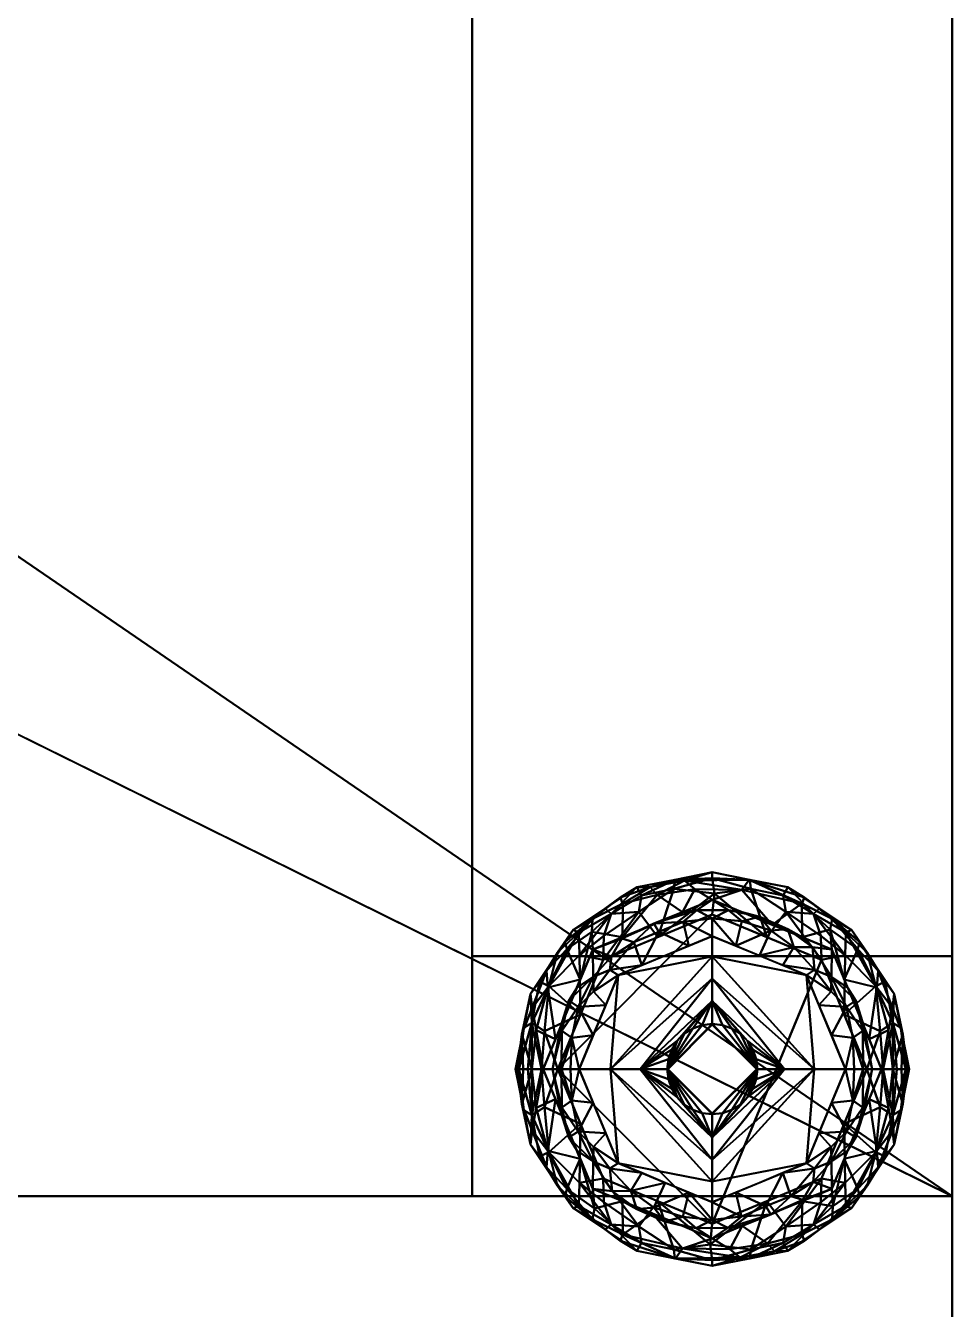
# Model space of a CAD drawing. Header units: millimetres. Extents: x -1050 to 750, y -1100 to 707.
# Drawn here: x 653.5 to 750, y -11.8 to 121.9 of the extents above; entities that cross this region are included whole.
import ezdxf

# ---------------------------------------------------------------- set-up
doc = ezdxf.new("R2010")
doc.units = ezdxf.units.MM
doc.layers.add('I-FURN', color=7, linetype='Continuous', lineweight=40)

msp = doc.modelspace()

# ---------------------------------------------------------------- meshes
at = {"layer": 'I-FURN', "color": 251, "true_color": 0x616164}
mesh = msp.add_polyface(dxfattribs=at)
corners = [(750, 700, 725), (-1050, 700, 725), (-1050, 0, 725), (750, 0, 725), (-3.98, 634.53, 725), (-3.98, 516.34, 725), (-294.98, 516.34, 725), (-294.98, 634.53, 725)]
mesh.append_faces([[corners[k] for k in face] for face in [(0, 4, 5, 3), (3, 5, 6, 2)]], dxfattribs={"vtx0": -1, "vtx2": -1, "color": 251})
mesh.append_faces([[corners[k] for k in face] for face in [(7, 4, 0, 1), (6, 7, 1, 2)]], dxfattribs={"vtx1": -1, "vtx3": -1, "color": 251})
mesh = msp.add_polyface(dxfattribs=at)
corners = [(750, 700, 700), (750, 0, 700), (-1050, 0, 700), (-1050, 700, 700), (-3.98, 634.53, 700), (-294.98, 634.53, 700), (-294.98, 516.34, 700), (-3.98, 516.34, 700)]
mesh.append_faces([[corners[k] for k in face] for face in [(7, 1, 6)]], dxfattribs={"vtx0": -1, "vtx1": -1, "color": 251})
mesh.append_faces([[corners[k] for k in face] for face in [(3, 5, 6), (5, 3, 0, 4)]], dxfattribs={"vtx0": -1, "vtx2": -1, "color": 251})
mesh.append_faces([[corners[k] for k in face] for face in [(6, 1, 2, 3)]], dxfattribs={"vtx0": -1, "vtx3": -1, "color": 251})
mesh.append_faces([[corners[k] for k in face] for face in [(7, 4, 0, 1)]], dxfattribs={"vtx1": -1, "vtx3": -1, "color": 251})
at = {"layer": 'I-FURN', "color": 250, "true_color": 0x161616}
mesh = msp.add_polyface(dxfattribs=at)
corners = [(700, 700, 700), (700, 700, 20.04), (700, 674.97, 20.04), (700, 674.97, 650), (700, 25, 650), (700, 25, 20.04), (700, 0, 20.04), (700, 0, 700)]
mesh.append_faces([[corners[k] for k in face] for face in [(3, 0, 1, 2)]], dxfattribs={"vtx0": -1, "color": 250})
mesh.append_faces([[corners[k] for k in face] for face in [(6, 7, 4, 5)]], dxfattribs={"vtx1": -1, "color": 250})
mesh.append_faces([[corners[k] for k in face] for face in [(7, 0, 3, 4)]], dxfattribs={"vtx1": -1, "vtx3": -1, "color": 250})
mesh = msp.add_polyface(dxfattribs=at)
corners = [(700, 700, 700), (700, 0, 700), (750, 0, 700), (750, 700, 700)]
mesh.append_faces([[corners[k] for k in face] for face in [(3, 0, 1, 2)]], dxfattribs={"color": 250})
at = {"layer": 'I-FURN', "color": 251, "true_color": 0x616164}
mesh = msp.add_polyface(dxfattribs=at)
corners = [(750, 700, 725), (750, 0, 725), (750, 0, 700), (750, 700, 700)]
mesh.append_faces([[corners[k] for k in face] for face in [(0, 1, 2, 3)]], dxfattribs={"color": 251})
at = {"layer": 'I-FURN', "color": 250, "true_color": 0x161616}
mesh = msp.add_polyface(dxfattribs=at)
corners = [(750, 700, 700), (750, 0, 700), (750, 0, 20.04), (750, 25, 20.04), (750, 25, 650), (750, 674.97, 650), (750, 674.97, 20.04), (750, 700, 20.04)]
mesh.append_faces([[corners[k] for k in face] for face in [(5, 0, 1, 4)]], dxfattribs={"vtx0": -1, "vtx2": -1, "color": 250})
mesh.append_faces([[corners[k] for k in face] for face in [(2, 3, 4, 1)]], dxfattribs={"vtx2": -1, "color": 250})
mesh.append_faces([[corners[k] for k in face] for face in [(5, 6, 7, 0)]], dxfattribs={"vtx3": -1, "color": 250})
mesh = msp.add_polyface(dxfattribs=at)
corners = [(700, 25, 650), (700, 674.97, 650), (750, 674.97, 650), (750, 25, 650)]
mesh.append_faces([[corners[k] for k in face] for face in [(0, 1, 2, 3)]], dxfattribs={"color": 250})
at = {"layer": 'I-FURN', "color": 250, "true_color": 0x3a3a3a}
mesh = msp.add_polyface(dxfattribs=at)
corners = [(742.62, 13.24, 8.53), (743.79, 13.24, 7.88), (744.71, 13.24, 6.92), (745.3, 13.24, 5.72), (745.5, 13.24, 4.4), (743.94, 21.08, 4.4), (739.5, 27.73, 4.4), (732.85, 32.18, 4.4), (725, 33.74, 4.4), (717.15, 32.18, 4.4), (710.5, 27.73, 4.4), (706.06, 21.08, 4.4), (704.5, 13.24, 4.4), (704.7, 13.24, 5.72), (705.29, 13.24, 6.92), (706.21, 13.24, 7.88), (707.38, 13.24, 8.53), (712.54, 25.7, 8.53), (725, 30.86, 8.53), (737.46, 25.7, 8.53), (740.04, 19.47, 8.53), (709.96, 19.47, 8.53), (743.77, 19.62, 6.74), (706.23, 19.62, 6.74), (744.65, 17.53, 4.4), (705.35, 17.53, 4.4), (744.85, 16.89, 6.03), (705.15, 16.89, 6.03), (740.14, 25.72, 7.04), (709.86, 25.72, 7.04), (743.35, 17.28, 7.88), (742.14, 21.75, 7.59), (706.65, 17.28, 7.88), (707.86, 21.75, 7.59), (734.32, 30.47, 7.08), (715.68, 30.47, 7.08), (742.26, 23.46, 6.33), (707.74, 23.46, 6.33), (740.34, 26.51, 5.75), (736.17, 29.96, 4.4), (737.49, 28.88, 6.39), (741.72, 24.41, 4.4), (737.27, 27.77, 7.69), (709.66, 26.51, 5.75), (713.83, 29.96, 4.4), (712.51, 28.88, 6.39), (708.28, 24.41, 4.4), (712.44, 27.53, 7.69), (711.25, 22.58, 8.53), (734.61, 31.12, 5.72), (728.84, 32.94, 6.29), (722.09, 32.87, 6.71), (715.39, 31.12, 5.72), (721.08, 32.96, 4.4), (718.52, 32.2, 6.35), (731.23, 28.28, 8.53), (734.35, 26.99, 8.53), (718.77, 28.28, 8.53), (719.26, 31.38, 7.68), (715.65, 26.99, 8.53), (723.17, 31.99, 7.84), (728.09, 31.9, 7.78), (721.88, 29.57, 8.53), (741.33, 16.35, 8.53), (708.67, 16.35, 8.53), (738.75, 22.58, 8.53), (728.92, 32.96, 4.4), (728.12, 29.57, 8.53)]
mesh.append_faces([[corners[k] for k in face] for face in [(15, 27, 14), (3, 26, 2), (2, 26, 1), (1, 30, 0), (5, 26, 24), (17, 47, 48), (9, 54, 53), (41, 36, 5), (10, 45, 44), (44, 52, 9), (56, 34, 55)]], dxfattribs={"vtx0": -1, "vtx1": -1, "color": 250})
mesh.append_faces([[corners[k] for k in face] for face in [(22, 26, 5), (33, 23, 32), (22, 30, 1), (42, 28, 40), (3, 24, 26), (36, 38, 28), (25, 13, 27), (28, 31, 36), (22, 1, 26), (28, 38, 40), (31, 30, 22), (50, 34, 49), (11, 27, 23), (47, 45, 29), (42, 65, 28), (23, 33, 37), (43, 29, 45), (15, 23, 27), (22, 36, 31), (43, 46, 37), (32, 23, 15), (31, 63, 30), (35, 45, 47), (33, 29, 37), (33, 32, 64), (29, 48, 47), (7, 50, 49), (61, 50, 51), (51, 50, 8), (22, 5, 36), (36, 41, 38), (43, 37, 29), (11, 23, 37), (58, 51, 54), (34, 42, 40), (6, 40, 38), (34, 40, 49), (44, 45, 52), (52, 45, 35), (43, 45, 10), (33, 48, 29), (58, 60, 51), (39, 49, 40), (54, 9, 52), (61, 51, 60), (35, 58, 54), (34, 56, 42), (54, 52, 35), (53, 54, 51), (61, 34, 50), (35, 47, 59), (58, 62, 60), (58, 35, 59), (60, 18, 61), (34, 61, 55), (65, 31, 28)]], dxfattribs={"vtx0": -1, "vtx1": -1, "vtx2": -1, "color": 250})
mesh.append_faces([[corners[k] for k in face] for face in [(40, 6, 39), (27, 13, 14), (32, 15, 16), (32, 16, 64), (49, 39, 7), (43, 10, 46), (51, 8, 53), (47, 17, 59)]], dxfattribs={"vtx0": -1, "vtx2": -1, "color": 250})
mesh.append_faces([[corners[k] for k in face] for face in [(31, 65, 20, 63), (33, 64, 21, 48), (58, 59, 57, 62), (50, 7, 66, 8), (61, 18, 67, 55)]], dxfattribs={"vtx0": -1, "vtx3": -1, "color": 250})
mesh.append_faces([[corners[k] for k in face] for face in [(11, 25, 27), (41, 6, 38), (19, 65, 42), (46, 11, 37), (56, 19, 42), (62, 18, 60), (63, 0, 30)]], dxfattribs={"vtx1": -1, "vtx2": -1, "color": 250})
mesh.append_faces([[corners[k] for k in face] for face in [(3, 4, 24), (25, 12, 13)]], dxfattribs={"vtx2": -1, "color": 250})
mesh = msp.add_polyface(dxfattribs=at)
corners = [(745.5, 13.24, 4.4), (745.17, 13.24, 2.72), (744.21, 13.24, 1.29), (742.78, 13.24, 0.33), (741.1, 13.24), (736.38, 24.62), (725, 29.34), (713.62, 24.62), (708.9, 13.24), (707.22, 13.24, 0.33), (705.79, 13.24, 1.29), (704.83, 13.24, 2.72), (704.5, 13.24, 4.4), (706.06, 21.08, 4.4), (710.5, 27.73, 4.4), (717.15, 32.18, 4.4), (725, 33.74, 4.4), (732.85, 32.18, 4.4), (739.5, 27.73, 4.4), (743.94, 21.08, 4.4), (742.03, 21.88, 1.18), (707.97, 21.88, 1.18), (744.65, 17.53, 4.4), (705.35, 17.53, 4.4), (743.79, 18.05, 1.49), (706.21, 18.05, 1.49), (729, 32.03, 1.29), (721, 32.03, 1.29), (735.55, 29.41, 1.39), (714.45, 29.41, 1.39), (742.49, 17.19, 0.4), (738.74, 18.93), (707.51, 17.19, 0.4), (711.26, 18.93), (738.85, 25.09, 0.55), (738.9, 27.47, 2.18), (741.72, 24.41, 4.4), (743, 22.36, 2.74), (736.17, 29.96, 4.4), (741.13, 25.39, 2.79), (711.15, 25.09, 0.55), (711.1, 27.47, 2.18), (708.28, 24.41, 4.4), (707, 22.36, 2.74), (713.83, 29.96, 4.4), (708.87, 25.39, 2.79), (730.69, 26.98), (719.31, 26.98), (728.92, 32.96, 4.4), (721.08, 32.96, 4.4), (725, 33.12, 2.16), (725.22, 31.52, 0.58), (736.3, 27.11, 0.38), (732.67, 29.63, 0.48), (732.39, 31.33, 1.66), (713.7, 27.11, 0.38), (717.33, 29.63, 0.48), (717.61, 31.33, 1.66)]
mesh.append_faces([[corners[k] for k in face] for face in [(4, 30, 3), (17, 54, 48), (22, 24, 19), (13, 25, 23), (48, 50, 16), (33, 40, 7), (19, 37, 36), (38, 28, 17), (14, 45, 42), (6, 51, 46), (16, 50, 49), (49, 57, 15)]], dxfattribs={"vtx0": -1, "vtx1": -1, "color": 250})
mesh.append_faces([[corners[k] for k in face] for face in [(28, 34, 52), (30, 24, 3), (35, 34, 28), (41, 44, 29), (25, 21, 32), (24, 22, 1), (31, 20, 30), (45, 21, 43), (51, 47, 27), (52, 53, 28), (20, 24, 30), (57, 49, 27), (28, 38, 35), (21, 33, 32), (45, 43, 42), (23, 25, 11), (41, 29, 40), (51, 50, 26), (9, 25, 32), (51, 27, 50), (24, 20, 37), (7, 55, 56), (35, 20, 34), (28, 53, 54), (55, 7, 40), (20, 31, 34), (20, 39, 37), (36, 37, 39), (24, 37, 19), (39, 20, 35), (18, 39, 35), (33, 21, 40), (21, 41, 40), (43, 25, 13), (41, 45, 14), (25, 43, 21), (21, 45, 41), (5, 53, 52), (50, 48, 26), (27, 56, 57), (49, 50, 27), (46, 51, 26), (34, 5, 52), (46, 26, 53), (54, 53, 26), (48, 54, 26), (17, 28, 54), (40, 29, 55), (55, 29, 56), (57, 56, 29), (27, 47, 56), (29, 15, 57)]], dxfattribs={"vtx0": -1, "vtx1": -1, "vtx2": -1, "color": 250})
mesh.append_faces([[corners[k] for k in face] for face in [(24, 1, 2), (24, 2, 3), (25, 9, 10), (56, 47, 7), (32, 8, 9), (25, 10, 11), (30, 4, 31), (34, 31, 5), (43, 13, 42), (41, 14, 44), (51, 6, 47), (53, 5, 46)]], dxfattribs={"vtx0": -1, "vtx2": -1, "color": 250})
mesh.append_faces([[corners[k] for k in face] for face in [(0, 1, 22)]], dxfattribs={"vtx1": -1, "color": 250})
mesh.append_faces([[corners[k] for k in face] for face in [(18, 36, 39), (33, 8, 32), (38, 18, 35), (44, 15, 29)]], dxfattribs={"vtx1": -1, "vtx2": -1, "color": 250})
mesh.append_faces([[corners[k] for k in face] for face in [(11, 12, 23)]], dxfattribs={"vtx2": -1, "color": 250})
mesh = msp.add_polyface(dxfattribs=at)
corners = [(725, 27.1, 10.38), (734.8, 23.04, 10.38), (738.86, 13.24, 10.38), (739.77, 13.24, 9.85), (740.7, 13.24, 9.36), (741.65, 13.24, 8.92), (742.62, 13.24, 8.53), (737.46, 25.7, 8.53), (725, 30.86, 8.53), (712.54, 25.7, 8.53), (707.38, 13.24, 8.53), (708.35, 13.24, 8.92), (709.3, 13.24, 9.36), (710.23, 13.24, 9.85), (711.14, 13.24, 10.38), (715.2, 23.04, 10.38), (737.41, 16.76, 10.38), (712.59, 16.76, 10.38), (740.77, 17.72, 8.53), (709.23, 17.72, 8.53), (740.67, 17.22, 9.13), (709.33, 17.22, 9.13), (739.12, 21.71, 8.53), (737.4, 22.86, 9.36), (729.9, 25.07, 10.38), (731.23, 28.28, 8.53), (710.88, 21.71, 8.53), (712.6, 22.86, 9.36), (720.1, 25.07, 10.38), (718.77, 28.28, 8.53), (728.06, 28.63, 9.36), (721.95, 28.58, 9.38), (716.82, 26.45, 9.44), (733.48, 25.93, 9.58), (739.62, 16.5, 9.73), (736.1, 19.9, 10.38), (738.99, 19.73, 9.49), (739.95, 20.38, 8.95), (737.39, 21.33, 9.83), (735.66, 23.59, 9.8), (710.38, 16.5, 9.73), (713.9, 19.9, 10.38), (711.01, 19.73, 9.49), (710.05, 20.38, 8.95), (712.61, 21.33, 9.83), (714.34, 23.59, 9.8), (714.49, 24.97, 9.33), (715.65, 26.99, 8.53), (715.58, 26.85, 8.96), (718.89, 28.39, 9.05), (721.88, 29.57, 8.53), (723.37, 29.78, 8.93), (726.7, 29.81, 8.91), (729.95, 29.11, 8.93), (734.35, 26.99, 8.53), (735.42, 25.93, 9.01), (731.09, 27.66, 9.38), (728.12, 29.57, 8.53), (725, 28.93, 9.36), (732.88, 27.81, 8.95), (719.42, 27.52, 9.54), (727.45, 26.09, 10.38), (722.55, 26.09, 10.38), (717.65, 24.06, 10.38), (732.35, 24.06, 10.38)]
mesh.append_faces([[corners[k] for k in face] for face in [(16, 36, 35), (12, 21, 11), (22, 37, 18), (35, 38, 1), (13, 40, 12), (63, 45, 15), (1, 39, 64)]], dxfattribs={"vtx0": -1, "vtx1": -1, "color": 250})
mesh.append_faces([[corners[k] for k in face] for face in [(40, 42, 21), (18, 20, 5), (27, 43, 42), (34, 20, 36), (20, 18, 37), (39, 38, 23), (52, 58, 30), (20, 37, 36), (44, 15, 45), (31, 0, 58), (21, 19, 11), (40, 21, 12), (23, 55, 39), (33, 64, 39), (49, 31, 51), (48, 32, 49), (32, 60, 49), (50, 49, 51), (32, 46, 45), (52, 30, 53), (36, 23, 38), (20, 34, 4), (16, 34, 36), (39, 1, 38), (22, 23, 37), (36, 37, 23), (38, 35, 36), (33, 39, 55), (21, 42, 43), (17, 42, 40), (27, 42, 44), (21, 43, 19), (26, 43, 27), (45, 27, 44), (44, 42, 41), (27, 45, 46), (63, 32, 45), (46, 9, 27), (60, 31, 49), (32, 48, 46), (46, 48, 9), (49, 29, 48), (8, 51, 52), (51, 31, 58), (52, 53, 57), (53, 30, 56), (55, 59, 33), (7, 55, 23), (59, 56, 33), (59, 53, 56), (33, 56, 24), (51, 58, 52), (30, 61, 56), (53, 59, 25), (59, 55, 54), (30, 58, 61), (31, 60, 62), (32, 63, 60)]], dxfattribs={"vtx0": -1, "vtx1": -1, "vtx2": -1, "color": 250})
mesh.append_faces([[corners[k] for k in face] for face in [(27, 9, 26), (34, 16, 2), (34, 2, 3), (58, 0, 61), (43, 26, 19), (42, 17, 41), (23, 22, 7), (59, 54, 25), (56, 61, 24), (44, 41, 15), (51, 8, 50), (55, 7, 54), (33, 24, 64)]], dxfattribs={"vtx0": -1, "vtx2": -1, "color": 250})
mesh.append_faces([[corners[k] for k in face] for face in [(6, 18, 5)]], dxfattribs={"vtx1": -1, "color": 250})
mesh.append_faces([[corners[k] for k in face] for face in [(4, 5, 20), (3, 4, 34), (14, 17, 40), (13, 14, 40), (47, 9, 48, 29), (28, 62, 60, 63), (50, 29, 49), (25, 57, 53), (57, 8, 52), (62, 0, 31)]], dxfattribs={"vtx1": -1, "vtx2": -1, "color": 250})
mesh.append_faces([[corners[k] for k in face] for face in [(19, 10, 11)]], dxfattribs={"vtx2": -1, "color": 250})
mesh = msp.add_polyface(dxfattribs=at)
corners = [(708.9, 13.24), (713.62, 24.62), (725, 29.34), (736.38, 24.62), (741.1, 13.24), (736.38, 1.85), (725, -2.86), (713.62, 1.85)]
mesh.append_faces([[corners[k] for k in face] for face in [(6, 3, 4, 5), (0, 6, 7)]], dxfattribs={"vtx0": -1, "color": 250})
mesh.append_faces([[corners[k] for k in face] for face in [(1, 2, 0)]], dxfattribs={"vtx1": -1, "color": 250})
mesh.append_faces([[corners[k] for k in face] for face in [(2, 3, 6, 0)]], dxfattribs={"vtx1": -1, "vtx2": -1, "vtx3": -1, "color": 250})
mesh = msp.add_polyface(dxfattribs=at)
corners = [(725, -0.63, 10.38), (725, 1.53, 11.61), (725, 3.78, 12.62), (725, 6.13, 13.41), (725, 8.54, 13.97), (723.95, 8.66, 13.97), (722.96, 9, 13.97), (722.07, 9.56, 13.97), (721.33, 10.31, 13.97), (720.77, 11.2, 13.97), (720.42, 12.19, 13.97), (720.3, 13.24, 13.97), (720.42, 14.28, 13.97), (720.77, 15.28, 13.97), (721.33, 16.17, 13.97), (722.07, 16.91, 13.97), (722.96, 17.47, 13.97), (723.95, 17.82, 13.97), (725, 17.94, 13.97), (725, 20.35, 13.41), (725, 22.69, 12.62), (725, 24.95, 11.61), (725, 27.1, 10.38), (715.2, 23.04, 10.38), (711.14, 13.24, 10.38), (715.2, 3.43, 10.38), (714.4, 13.24, 12.14), (717.48, 13.24, 13.29)]
mesh.append_faces([[corners[k] for k in face] for face in [(23, 21, 22), (1, 25, 0)]], dxfattribs={"vtx0": -1, "color": 250})
mesh.append_faces([[corners[k] for k in face] for face in [(21, 26, 20), (24, 26, 23), (20, 27, 19), (14, 27, 13), (2, 26, 1), (16, 19, 15), (12, 27, 11), (10, 27, 9), (9, 27, 8), (6, 3, 5), (8, 3, 7)]], dxfattribs={"vtx0": -1, "vtx1": -1, "color": 250})
mesh.append_faces([[corners[k] for k in face] for face in [(27, 20, 26), (26, 21, 23), (2, 27, 26), (19, 27, 14), (3, 8, 27), (25, 1, 26)]], dxfattribs={"vtx0": -1, "vtx1": -1, "vtx2": -1, "color": 250})
mesh.append_faces([[corners[k] for k in face] for face in [(27, 2, 3), (27, 10, 11)]], dxfattribs={"vtx0": -1, "vtx2": -1, "color": 250})
mesh.append_faces([[corners[k] for k in face] for face in [(4, 5, 3)]], dxfattribs={"vtx1": -1, "color": 250})
mesh.append_faces([[corners[k] for k in face] for face in [(12, 13, 27), (16, 17, 19), (14, 15, 19), (24, 25, 26), (6, 7, 3)]], dxfattribs={"vtx1": -1, "vtx2": -1, "color": 250})
mesh.append_faces([[corners[k] for k in face] for face in [(17, 18, 19)]], dxfattribs={"vtx2": -1, "color": 250})
mesh = msp.add_polyface(dxfattribs=at)
corners = [(725, 8.54, 13.97), (725, 6.13, 13.41), (725, 3.78, 12.62), (725, 1.53, 11.61), (725, -0.63, 10.38), (734.8, 3.43, 10.38), (738.86, 13.24, 10.38), (734.8, 23.04, 10.38), (725, 27.1, 10.38), (725, 24.95, 11.61), (725, 22.69, 12.62), (725, 20.35, 13.41), (725, 17.94, 13.97), (726.05, 17.82, 13.97), (727.04, 17.47, 13.97), (727.93, 16.91, 13.97), (728.67, 16.17, 13.97), (729.23, 15.28, 13.97), (729.58, 14.28, 13.97), (729.7, 13.24, 13.97), (729.58, 12.19, 13.97), (729.23, 11.2, 13.97), (728.67, 10.31, 13.97), (727.93, 9.56, 13.97), (727.04, 9, 13.97), (726.05, 8.66, 13.97), (735.6, 13.24, 12.14), (732.52, 13.24, 13.29)]
mesh.append_faces([[corners[k] for k in face] for face in [(5, 3, 4), (9, 7, 8)]], dxfattribs={"vtx0": -1, "color": 250})
mesh.append_faces([[corners[k] for k in face] for face in [(20, 27, 19), (3, 26, 2), (6, 26, 5), (22, 27, 21), (24, 1, 23), (18, 27, 17), (17, 27, 16), (2, 27, 1), (14, 11, 13), (16, 11, 15), (7, 26, 6)]], dxfattribs={"vtx0": -1, "vtx1": -1, "color": 250})
mesh.append_faces([[corners[k] for k in face] for face in [(26, 27, 2), (22, 1, 27), (26, 7, 9), (11, 16, 27), (10, 27, 26), (3, 5, 26)]], dxfattribs={"vtx0": -1, "vtx1": -1, "vtx2": -1, "color": 250})
mesh.append_faces([[corners[k] for k in face] for face in [(27, 18, 19), (27, 10, 11)]], dxfattribs={"vtx0": -1, "vtx2": -1, "color": 250})
mesh.append_faces([[corners[k] for k in face] for face in [(12, 13, 11)]], dxfattribs={"vtx1": -1, "color": 250})
mesh.append_faces([[corners[k] for k in face] for face in [(20, 21, 27), (24, 25, 1), (22, 23, 1), (9, 10, 26), (14, 15, 11)]], dxfattribs={"vtx1": -1, "vtx2": -1, "color": 250})
mesh.append_faces([[corners[k] for k in face] for face in [(25, 0, 1)]], dxfattribs={"vtx2": -1, "color": 250})
at = {"layer": 'I-FURN', "color": 250, "true_color": 0x161616}
mesh = msp.add_polyface(dxfattribs=at)
corners = [(700, 25, 20.04), (700, 25, 650), (750, 25, 650), (750, 25, 20.04)]
mesh.append_faces([[corners[k] for k in face] for face in [(0, 1, 2, 3)]], dxfattribs={"color": 250})
mesh = msp.add_polyface(dxfattribs=at)
corners = [(700, 0, 20.04), (700, 25, 20.04), (750, 25, 20.04), (750, 0, 20.04)]
mesh.append_faces([[corners[k] for k in face] for face in [(3, 0, 1, 2)]], dxfattribs={"color": 250})
at = {"layer": 'I-FURN', "color": 250, "true_color": 0x3a3a3a}
mesh = msp.add_polyface(dxfattribs=at)
corners = [(720.3, 13.24, 13.97), (720.3, 13.24, 15.48), (720.3, 13.24, 16.99), (720.3, 13.24, 18.49), (720.3, 13.24, 20), (725, 17.94, 20), (729.7, 13.24, 20), (729.7, 13.24, 18.49), (729.7, 13.24, 16.99), (729.7, 13.24, 15.48), (729.7, 13.24, 13.97), (729.58, 14.28, 13.97), (729.23, 15.28, 13.97), (728.67, 16.17, 13.97), (727.93, 16.91, 13.97), (727.04, 17.47, 13.97), (726.05, 17.82, 13.97), (725, 17.94, 13.97), (723.95, 17.82, 13.97), (722.96, 17.47, 13.97), (722.07, 16.91, 13.97), (721.33, 16.17, 13.97), (720.77, 15.28, 13.97), (720.42, 14.28, 13.97)]
mesh.append_faces([[corners[k] for k in face] for face in [(2, 19, 1), (16, 8, 15)]], dxfattribs={"vtx0": -1, "vtx1": -1, "color": 250})
mesh.append_faces([[corners[k] for k in face] for face in [(2, 5, 17), (8, 17, 5)]], dxfattribs={"vtx0": -1, "vtx1": -1, "vtx2": -1, "color": 250})
mesh.append_faces([[corners[k] for k in face] for face in [(2, 17, 18), (1, 21, 22), (1, 19, 20), (2, 18, 19), (15, 8, 9), (9, 13, 14), (9, 11, 12)]], dxfattribs={"vtx0": -1, "vtx2": -1, "color": 250})
mesh.append_faces([[corners[k] for k in face] for face in [(0, 1, 23)]], dxfattribs={"vtx1": -1, "color": 250})
mesh.append_faces([[corners[k] for k in face] for face in [(22, 23, 1), (20, 21, 1), (16, 17, 8), (14, 15, 9), (12, 13, 9)]], dxfattribs={"vtx1": -1, "vtx2": -1, "color": 250})
mesh.append_faces([[corners[k] for k in face] for face in [(3, 4, 5, 2), (9, 10, 11)]], dxfattribs={"vtx2": -1, "color": 250})
mesh.append_faces([[corners[k] for k in face] for face in [(5, 6, 7, 8)]], dxfattribs={"vtx3": -1, "color": 250})
mesh = msp.add_polyface(dxfattribs=at)
corners = [(720.4, 13.24, 20), (720.4, 13.24, 23.75), (720.4, 13.24, 27.5), (720.4, 13.24, 31.25), (720.4, 13.24, 35), (725, 17.84, 35), (729.6, 13.24, 35), (729.6, 13.24, 31.25), (729.6, 13.24, 27.5), (729.6, 13.24, 23.75), (729.6, 13.24, 20), (725, 17.84, 20)]
mesh.append_faces([[corners[k] for k in face] for face in [(7, 5, 6)]], dxfattribs={"vtx0": -1, "color": 250})
mesh.append_faces([[corners[k] for k in face] for face in [(11, 2, 5), (8, 11, 5, 7)]], dxfattribs={"vtx0": -1, "vtx1": -1, "vtx2": -1, "color": 250})
mesh.append_faces([[corners[k] for k in face] for face in [(1, 2, 11, 0)]], dxfattribs={"vtx1": -1, "color": 250})
mesh.append_faces([[corners[k] for k in face] for face in [(3, 4, 5, 2), (9, 10, 11, 8)]], dxfattribs={"vtx2": -1, "color": 250})
mesh = msp.add_polyface(dxfattribs=at)
corners = [(720.4, 13.24, 35), (725, 8.64, 35), (729.6, 13.24, 35), (725, 17.84, 35)]
mesh.append_faces([[corners[k] for k in face] for face in [(2, 3, 0, 1)]], dxfattribs={"color": 250})
mesh = msp.add_polyface(dxfattribs=at)
corners = [(708.9, 13.24), (713.62, 1.85), (725, -2.86), (736.38, 1.85), (741.1, 13.24), (742.78, 13.24, 0.33), (744.21, 13.24, 1.29), (745.17, 13.24, 2.72), (745.5, 13.24, 4.4), (743.94, 5.39, 4.4), (739.5, -1.26, 4.4), (732.85, -5.7, 4.4), (725, -7.26, 4.4), (717.15, -5.7, 4.4), (710.5, -1.26, 4.4), (706.06, 5.39, 4.4), (704.5, 13.24, 4.4), (704.83, 13.24, 2.72), (705.79, 13.24, 1.29), (707.22, 13.24, 0.33), (707.97, 4.6, 1.18), (742.03, 4.6, 1.18), (705.35, 8.95, 4.4), (744.65, 8.95, 4.4), (706.21, 8.43, 1.49), (743.79, 8.43, 1.49), (721, -5.55, 1.29), (729, -5.55, 1.29), (714.45, -2.93, 1.39), (735.55, -2.93, 1.39), (707.51, 9.29, 0.4), (711.26, 7.55), (742.49, 9.29, 0.4), (738.74, 7.55), (711.15, 1.38, 0.55), (711.1, -1, 2.18), (708.28, 2.07, 4.4), (707, 4.12, 2.74), (713.83, -3.48, 4.4), (708.87, 1.08, 2.79), (738.85, 1.38, 0.55), (738.9, -1, 2.18), (741.72, 2.07, 4.4), (743, 4.12, 2.74), (736.17, -3.48, 4.4), (741.13, 1.08, 2.79), (719.31, -0.5), (730.69, -0.5), (721.08, -6.48, 4.4), (728.92, -6.48, 4.4), (725, -6.65, 2.16), (724.78, -5.04, 0.58), (713.7, -0.63, 0.38), (717.33, -3.16, 0.48), (717.61, -4.86, 1.66), (736.3, -0.63, 0.38), (732.67, -3.16, 0.48), (732.39, -4.86, 1.66)]
mesh.append_faces([[corners[k] for k in face] for face in [(22, 24, 15), (48, 50, 12), (0, 30, 19), (3, 56, 47), (33, 40, 3), (15, 37, 36), (38, 28, 13), (10, 45, 42), (2, 51, 46), (12, 50, 49), (49, 57, 11)]], dxfattribs={"vtx0": -1, "vtx1": -1, "color": 250})
mesh.append_faces([[corners[k] for k in face] for face in [(41, 44, 29), (25, 21, 32), (45, 43, 42), (19, 30, 24), (35, 34, 28), (50, 51, 27), (24, 22, 17), (20, 24, 30), (41, 29, 40), (24, 20, 37), (51, 47, 27), (28, 34, 52), (21, 33, 32), (25, 7, 23), (55, 56, 3), (27, 49, 50), (28, 38, 35), (31, 20, 30), (57, 49, 27), (32, 5, 25), (45, 21, 43), (52, 53, 28), (35, 20, 34), (54, 28, 53), (55, 3, 40), (20, 31, 34), (20, 39, 37), (36, 37, 39), (24, 37, 15), (39, 20, 35), (14, 39, 35), (33, 21, 40), (21, 41, 40), (43, 25, 9), (41, 45, 10), (25, 43, 21), (21, 45, 41), (1, 53, 52), (50, 48, 26), (27, 56, 57), (51, 50, 26), (46, 51, 26), (34, 1, 52), (46, 26, 53), (54, 53, 26), (48, 54, 26), (13, 28, 54), (40, 29, 55), (55, 29, 56), (57, 56, 29), (27, 47, 56), (29, 11, 57)]], dxfattribs={"vtx0": -1, "vtx1": -1, "vtx2": -1, "color": 250})
mesh.append_faces([[corners[k] for k in face] for face in [(24, 17, 18), (25, 6, 7), (54, 48, 13), (24, 18, 19), (25, 23, 9), (30, 0, 31), (34, 31, 1), (43, 9, 42), (41, 10, 44), (51, 2, 47), (53, 1, 46)]], dxfattribs={"vtx0": -1, "vtx2": -1, "color": 250})
mesh.append_faces([[corners[k] for k in face] for face in [(5, 6, 25), (4, 5, 32), (14, 36, 39), (33, 4, 32), (38, 14, 35), (44, 11, 29)]], dxfattribs={"vtx1": -1, "vtx2": -1, "color": 250})
mesh.append_faces([[corners[k] for k in face] for face in [(7, 8, 23), (22, 16, 17)]], dxfattribs={"vtx2": -1, "color": 250})
mesh = msp.add_polyface(dxfattribs=at)
corners = [(704.5, 13.24, 4.4), (706.06, 5.39, 4.4), (710.5, -1.26, 4.4), (717.15, -5.7, 4.4), (725, -7.26, 4.4), (732.85, -5.7, 4.4), (739.5, -1.26, 4.4), (743.94, 5.39, 4.4), (745.5, 13.24, 4.4), (745.3, 13.24, 5.72), (744.71, 13.24, 6.92), (743.79, 13.24, 7.88), (742.62, 13.24, 8.53), (737.46, 0.78, 8.53), (725, -4.39, 8.53), (712.54, 0.78, 8.53), (707.38, 13.24, 8.53), (706.21, 13.24, 7.88), (705.29, 13.24, 6.92), (704.7, 13.24, 5.72), (709.96, 7.01, 8.53), (740.04, 7.01, 8.53), (706.23, 6.85, 6.74), (743.77, 6.85, 6.74), (705.35, 8.95, 4.4), (744.65, 8.95, 4.4), (705.15, 9.58, 6.03), (744.85, 9.58, 6.03), (709.86, 0.76, 7.04), (740.14, 0.76, 7.04), (706.65, 9.2, 7.88), (707.86, 4.72, 7.59), (743.35, 9.2, 7.88), (742.14, 4.72, 7.59), (715.68, -3.99, 7.08), (734.32, -3.99, 7.08), (707.74, 3.01, 6.33), (742.26, 3.01, 6.33), (709.66, -0.04, 5.75), (713.83, -3.48, 4.4), (712.51, -2.41, 6.39), (708.28, 2.07, 4.4), (712.73, -1.29, 7.69), (740.34, -0.04, 5.75), (736.17, -3.48, 4.4), (737.49, -2.41, 6.39), (741.72, 2.07, 4.4), (737.56, -1.05, 7.69), (738.75, 3.89, 8.53), (715.39, -4.64, 5.72), (721.16, -6.47, 6.29), (727.91, -6.39, 6.71), (734.61, -4.64, 5.72), (728.92, -6.48, 4.4), (731.48, -5.73, 6.35), (718.77, -1.81, 8.53), (715.65, -0.52, 8.53), (731.23, -1.81, 8.53), (730.74, -4.91, 7.68), (734.35, -0.52, 8.53), (726.83, -5.52, 7.84), (721.91, -5.43, 7.78), (728.12, -3.1, 8.53), (708.67, 10.12, 8.53), (741.33, 10.12, 8.53), (711.25, 3.89, 8.53), (721.08, -6.48, 4.4), (721.88, -3.1, 8.53)]
mesh.append_faces([[corners[k] for k in face] for face in [(17, 30, 16), (11, 27, 10), (1, 26, 24), (19, 26, 18), (5, 54, 53), (41, 36, 1), (6, 45, 44), (44, 52, 5), (56, 34, 55)]], dxfattribs={"vtx0": -1, "vtx1": -1, "color": 250})
mesh.append_faces([[corners[k] for k in face] for face in [(7, 27, 23), (22, 26, 1), (19, 24, 26), (31, 30, 22), (28, 31, 36), (28, 40, 42), (28, 38, 40), (50, 34, 49), (25, 9, 27), (29, 45, 43), (37, 23, 33), (22, 30, 17), (33, 23, 32), (29, 47, 45), (36, 38, 28), (22, 17, 26), (27, 11, 23), (11, 32, 23), (31, 63, 30), (22, 36, 31), (43, 46, 37), (42, 65, 28), (35, 45, 47), (33, 29, 37), (33, 32, 64), (29, 48, 47), (3, 50, 49), (61, 50, 51), (51, 50, 4), (22, 1, 36), (36, 41, 38), (43, 37, 29), (7, 23, 37), (58, 51, 54), (34, 42, 40), (2, 40, 38), (34, 40, 49), (44, 45, 52), (52, 45, 35), (43, 45, 6), (33, 48, 29), (58, 60, 51), (39, 49, 40), (54, 5, 52), (61, 51, 60), (35, 58, 54), (34, 56, 42), (54, 52, 35), (53, 54, 51), (61, 34, 50), (35, 47, 59), (58, 62, 60), (58, 35, 59), (60, 14, 61), (34, 61, 55), (65, 31, 28)]], dxfattribs={"vtx0": -1, "vtx1": -1, "vtx2": -1, "color": 250})
mesh.append_faces([[corners[k] for k in face] for face in [(32, 11, 12), (27, 9, 10), (47, 48, 13), (27, 7, 25), (32, 12, 64), (49, 39, 3), (43, 6, 46), (51, 4, 53), (47, 13, 59)]], dxfattribs={"vtx0": -1, "vtx2": -1, "color": 250})
mesh.append_faces([[corners[k] for k in face] for face in [(31, 65, 20, 63), (33, 64, 21, 48), (58, 59, 57, 62), (50, 3, 66, 4), (61, 14, 67, 55)]], dxfattribs={"vtx0": -1, "vtx3": -1, "color": 250})
mesh.append_faces([[corners[k] for k in face] for face in [(2, 39, 40), (17, 18, 26), (41, 2, 38), (15, 65, 42), (46, 7, 37), (56, 15, 42), (62, 14, 60), (63, 16, 30)]], dxfattribs={"vtx1": -1, "vtx2": -1, "color": 250})
mesh.append_faces([[corners[k] for k in face] for face in [(19, 0, 24), (25, 8, 9)]], dxfattribs={"vtx2": -1, "color": 250})
mesh = msp.add_polyface(dxfattribs=at)
corners = [(742.62, 13.24, 8.53), (741.65, 13.24, 8.92), (740.7, 13.24, 9.36), (739.77, 13.24, 9.85), (738.86, 13.24, 10.38), (734.8, 3.43, 10.38), (725, -0.63, 10.38), (715.2, 3.43, 10.38), (711.14, 13.24, 10.38), (710.23, 13.24, 9.85), (709.3, 13.24, 9.36), (708.35, 13.24, 8.92), (707.38, 13.24, 8.53), (712.54, 0.78, 8.53), (725, -4.39, 8.53), (737.46, 0.78, 8.53), (712.59, 9.71, 10.38), (737.41, 9.71, 10.38), (709.23, 8.76, 8.53), (740.77, 8.76, 8.53), (709.33, 9.25, 9.13), (740.67, 9.25, 9.13), (710.88, 4.77, 8.53), (712.6, 3.62, 9.36), (720.1, 1.4, 10.38), (718.77, -1.81, 8.53), (739.12, 4.77, 8.53), (737.4, 3.62, 9.36), (729.9, 1.4, 10.38), (731.23, -1.81, 8.53), (721.94, -2.16, 9.36), (728.05, -2.11, 9.38), (733.18, 0.02, 9.44), (716.52, 0.55, 9.58), (710.38, 9.97, 9.73), (713.9, 6.57, 10.38), (711.01, 6.74, 9.49), (710.05, 6.1, 8.95), (712.61, 5.14, 9.83), (714.34, 2.88, 9.8), (739.62, 9.97, 9.73), (736.1, 6.57, 10.38), (738.99, 6.74, 9.49), (739.95, 6.1, 8.95), (737.39, 5.14, 9.83), (735.66, 2.88, 9.8), (735.51, 1.51, 9.33), (734.35, -0.52, 8.53), (734.42, -0.37, 8.96), (731.11, -1.92, 9.05), (728.12, -3.1, 8.53), (726.63, -3.31, 8.93), (723.3, -3.34, 8.91), (720.05, -2.63, 8.93), (715.65, -0.52, 8.53), (714.58, 0.54, 9.01), (718.91, -1.18, 9.38), (721.88, -3.1, 8.53), (725, -2.46, 9.36), (717.12, -1.34, 8.95), (730.58, -1.05, 9.54), (722.55, 0.39, 10.38), (727.45, 0.39, 10.38), (732.35, 2.42, 10.38), (717.65, 2.42, 10.38)]
mesh.append_faces([[corners[k] for k in face] for face in [(16, 36, 35), (2, 21, 1), (22, 37, 18), (35, 38, 7), (3, 40, 2), (63, 45, 5), (64, 33, 24)]], dxfattribs={"vtx0": -1, "vtx1": -1, "color": 250})
mesh.append_faces([[corners[k] for k in face] for face in [(40, 42, 21), (52, 58, 30), (20, 37, 36), (37, 20, 18), (27, 43, 42), (23, 39, 38), (40, 21, 2), (31, 6, 58), (21, 19, 1), (18, 20, 11), (49, 31, 51), (23, 55, 39), (44, 5, 45), (34, 20, 36), (48, 32, 49), (32, 60, 49), (50, 49, 51), (32, 46, 45), (52, 30, 53), (36, 23, 38), (20, 34, 10), (16, 34, 36), (39, 7, 38), (22, 23, 37), (36, 37, 23), (38, 35, 36), (33, 64, 39), (33, 39, 55), (21, 42, 43), (17, 42, 40), (27, 42, 44), (21, 43, 19), (26, 43, 27), (45, 27, 44), (44, 42, 41), (27, 45, 46), (63, 32, 45), (46, 15, 27), (60, 31, 49), (32, 48, 46), (46, 48, 15), (49, 29, 48), (14, 51, 52), (51, 31, 58), (52, 53, 57), (53, 30, 56), (55, 59, 33), (13, 55, 23), (59, 56, 33), (59, 53, 56), (33, 56, 24), (51, 58, 52), (30, 61, 56), (53, 59, 25), (59, 55, 54), (30, 58, 61), (31, 60, 62), (32, 63, 60)]], dxfattribs={"vtx0": -1, "vtx1": -1, "vtx2": -1, "color": 250})
mesh.append_faces([[corners[k] for k in face] for face in [(34, 16, 8), (27, 15, 26), (40, 3, 4), (43, 26, 19), (23, 22, 13), (34, 8, 9), (58, 6, 61), (42, 17, 41), (59, 54, 25), (56, 61, 24), (44, 41, 5), (51, 14, 50), (55, 13, 54)]], dxfattribs={"vtx0": -1, "vtx2": -1, "color": 250})
mesh.append_faces([[corners[k] for k in face] for face in [(12, 18, 11)]], dxfattribs={"vtx1": -1, "color": 250})
mesh.append_faces([[corners[k] for k in face] for face in [(4, 17, 40), (10, 11, 20), (9, 10, 34), (64, 7, 39), (47, 15, 48, 29), (28, 62, 60, 63), (50, 29, 49), (25, 57, 53), (57, 14, 52), (62, 6, 31)]], dxfattribs={"vtx1": -1, "vtx2": -1, "color": 250})
mesh.append_faces([[corners[k] for k in face] for face in [(19, 0, 1)]], dxfattribs={"vtx2": -1, "color": 250})
mesh = msp.add_polyface(dxfattribs=at)
corners = [(729.7, 13.24, 20), (725, 8.54, 20), (720.3, 13.24, 20), (720.3, 13.24, 18.49), (720.3, 13.24, 16.99), (720.3, 13.24, 15.48), (720.3, 13.24, 13.97), (720.42, 12.19, 13.97), (720.77, 11.2, 13.97), (721.33, 10.31, 13.97), (722.07, 9.56, 13.97), (722.96, 9, 13.97), (723.95, 8.66, 13.97), (725, 8.54, 13.97), (726.05, 8.66, 13.97), (727.04, 9, 13.97), (727.93, 9.56, 13.97), (728.67, 10.31, 13.97), (729.23, 11.2, 13.97), (729.58, 12.19, 13.97), (729.7, 13.24, 13.97), (729.7, 13.24, 15.48), (729.7, 13.24, 16.99), (729.7, 13.24, 18.49)]
mesh.append_faces([[corners[k] for k in face] for face in [(21, 19, 20), (7, 5, 6)]], dxfattribs={"vtx0": -1, "color": 250})
mesh.append_faces([[corners[k] for k in face] for face in [(15, 22, 14), (5, 11, 4)]], dxfattribs={"vtx0": -1, "vtx1": -1, "color": 250})
mesh.append_faces([[corners[k] for k in face] for face in [(13, 22, 1), (4, 13, 1)]], dxfattribs={"vtx0": -1, "vtx1": -1, "vtx2": -1, "color": 250})
mesh.append_faces([[corners[k] for k in face] for face in [(15, 21, 22), (21, 18, 19), (21, 16, 17), (21, 15, 16), (4, 11, 12), (5, 10, 11), (5, 8, 9), (5, 7, 8)]], dxfattribs={"vtx0": -1, "vtx2": -1, "color": 250})
mesh.append_faces([[corners[k] for k in face] for face in [(3, 4, 1, 2)]], dxfattribs={"vtx1": -1, "color": 250})
mesh.append_faces([[corners[k] for k in face] for face in [(13, 14, 22), (17, 18, 21), (12, 13, 4), (9, 10, 5)]], dxfattribs={"vtx1": -1, "vtx2": -1, "color": 250})
mesh.append_faces([[corners[k] for k in face] for face in [(23, 0, 1, 22)]], dxfattribs={"vtx2": -1, "color": 250})
mesh = msp.add_polyface(dxfattribs=at)
corners = [(729.6, 13.24, 35), (725, 8.64, 35), (720.4, 13.24, 35), (720.4, 13.24, 31.25), (720.4, 13.24, 27.5), (720.4, 13.24, 23.75), (720.4, 13.24, 20), (725, 8.64, 20), (729.6, 13.24, 20), (729.6, 13.24, 23.75), (729.6, 13.24, 27.5), (729.6, 13.24, 31.25)]
mesh.append_faces([[corners[k] for k in face] for face in [(7, 1, 4)]], dxfattribs={"vtx0": -1, "vtx1": -1, "vtx2": -1, "color": 250})
mesh.append_faces([[corners[k] for k in face] for face in [(10, 11, 1, 7)]], dxfattribs={"vtx1": -1, "vtx2": -1, "vtx3": -1, "color": 250})
mesh.append_faces([[corners[k] for k in face] for face in [(11, 0, 1), (5, 6, 7, 4)]], dxfattribs={"vtx2": -1, "color": 250})
mesh.append_faces([[corners[k] for k in face] for face in [(7, 8, 9, 10), (1, 2, 3, 4)]], dxfattribs={"vtx3": -1, "color": 250})
at = {"layer": 'I-FURN', "color": 251, "true_color": 0x616164}
mesh = msp.add_polyface(dxfattribs=at)
corners = [(750, 0, 725), (-1050, 0, 725), (-1050, 0, 700), (750, 0, 700)]
mesh.append_faces([[corners[k] for k in face] for face in [(0, 1, 2, 3)]], dxfattribs={"color": 251})
mesh = msp.add_polyface(dxfattribs=at)
corners = [(750, 0, 725), (150, 0, 725), (150, -1100, 725), (750, -1100, 725)]
mesh.append_faces([[corners[k] for k in face] for face in [(3, 0, 1, 2)]], dxfattribs={"color": 251})
mesh = msp.add_polyface(dxfattribs=at)
corners = [(750, 0, 700), (750, -1100, 700), (150, -1100, 700), (150, 0, 700)]
mesh.append_faces([[corners[k] for k in face] for face in [(2, 3, 0, 1)]], dxfattribs={"color": 251})
mesh = msp.add_polyface(dxfattribs=at)
corners = [(150, 0, 725), (750, 0, 725), (750, 0, 700), (150, 0, 700)]
mesh.append_faces([[corners[k] for k in face] for face in [(0, 1, 2, 3)]], dxfattribs={"color": 251})
at = {"layer": 'I-FURN', "color": 250, "true_color": 0x161616}
mesh = msp.add_polyface(dxfattribs=at)
corners = [(700, 0, 700), (700, 0, 20.04), (750, 0, 20.04), (750, 0, 700)]
mesh.append_faces([[corners[k] for k in face] for face in [(3, 0, 1, 2)]], dxfattribs={"color": 250})
at = {"layer": 'I-FURN', "color": 251, "true_color": 0x616164}
mesh = msp.add_polyface(dxfattribs=at)
corners = [(750, 0, 725), (750, -1100, 725), (750, -1100, 700), (750, 0, 700)]
mesh.append_faces([[corners[k] for k in face] for face in [(0, 1, 2, 3)]], dxfattribs={"color": 251})

doc.saveas('drawing.dxf')
